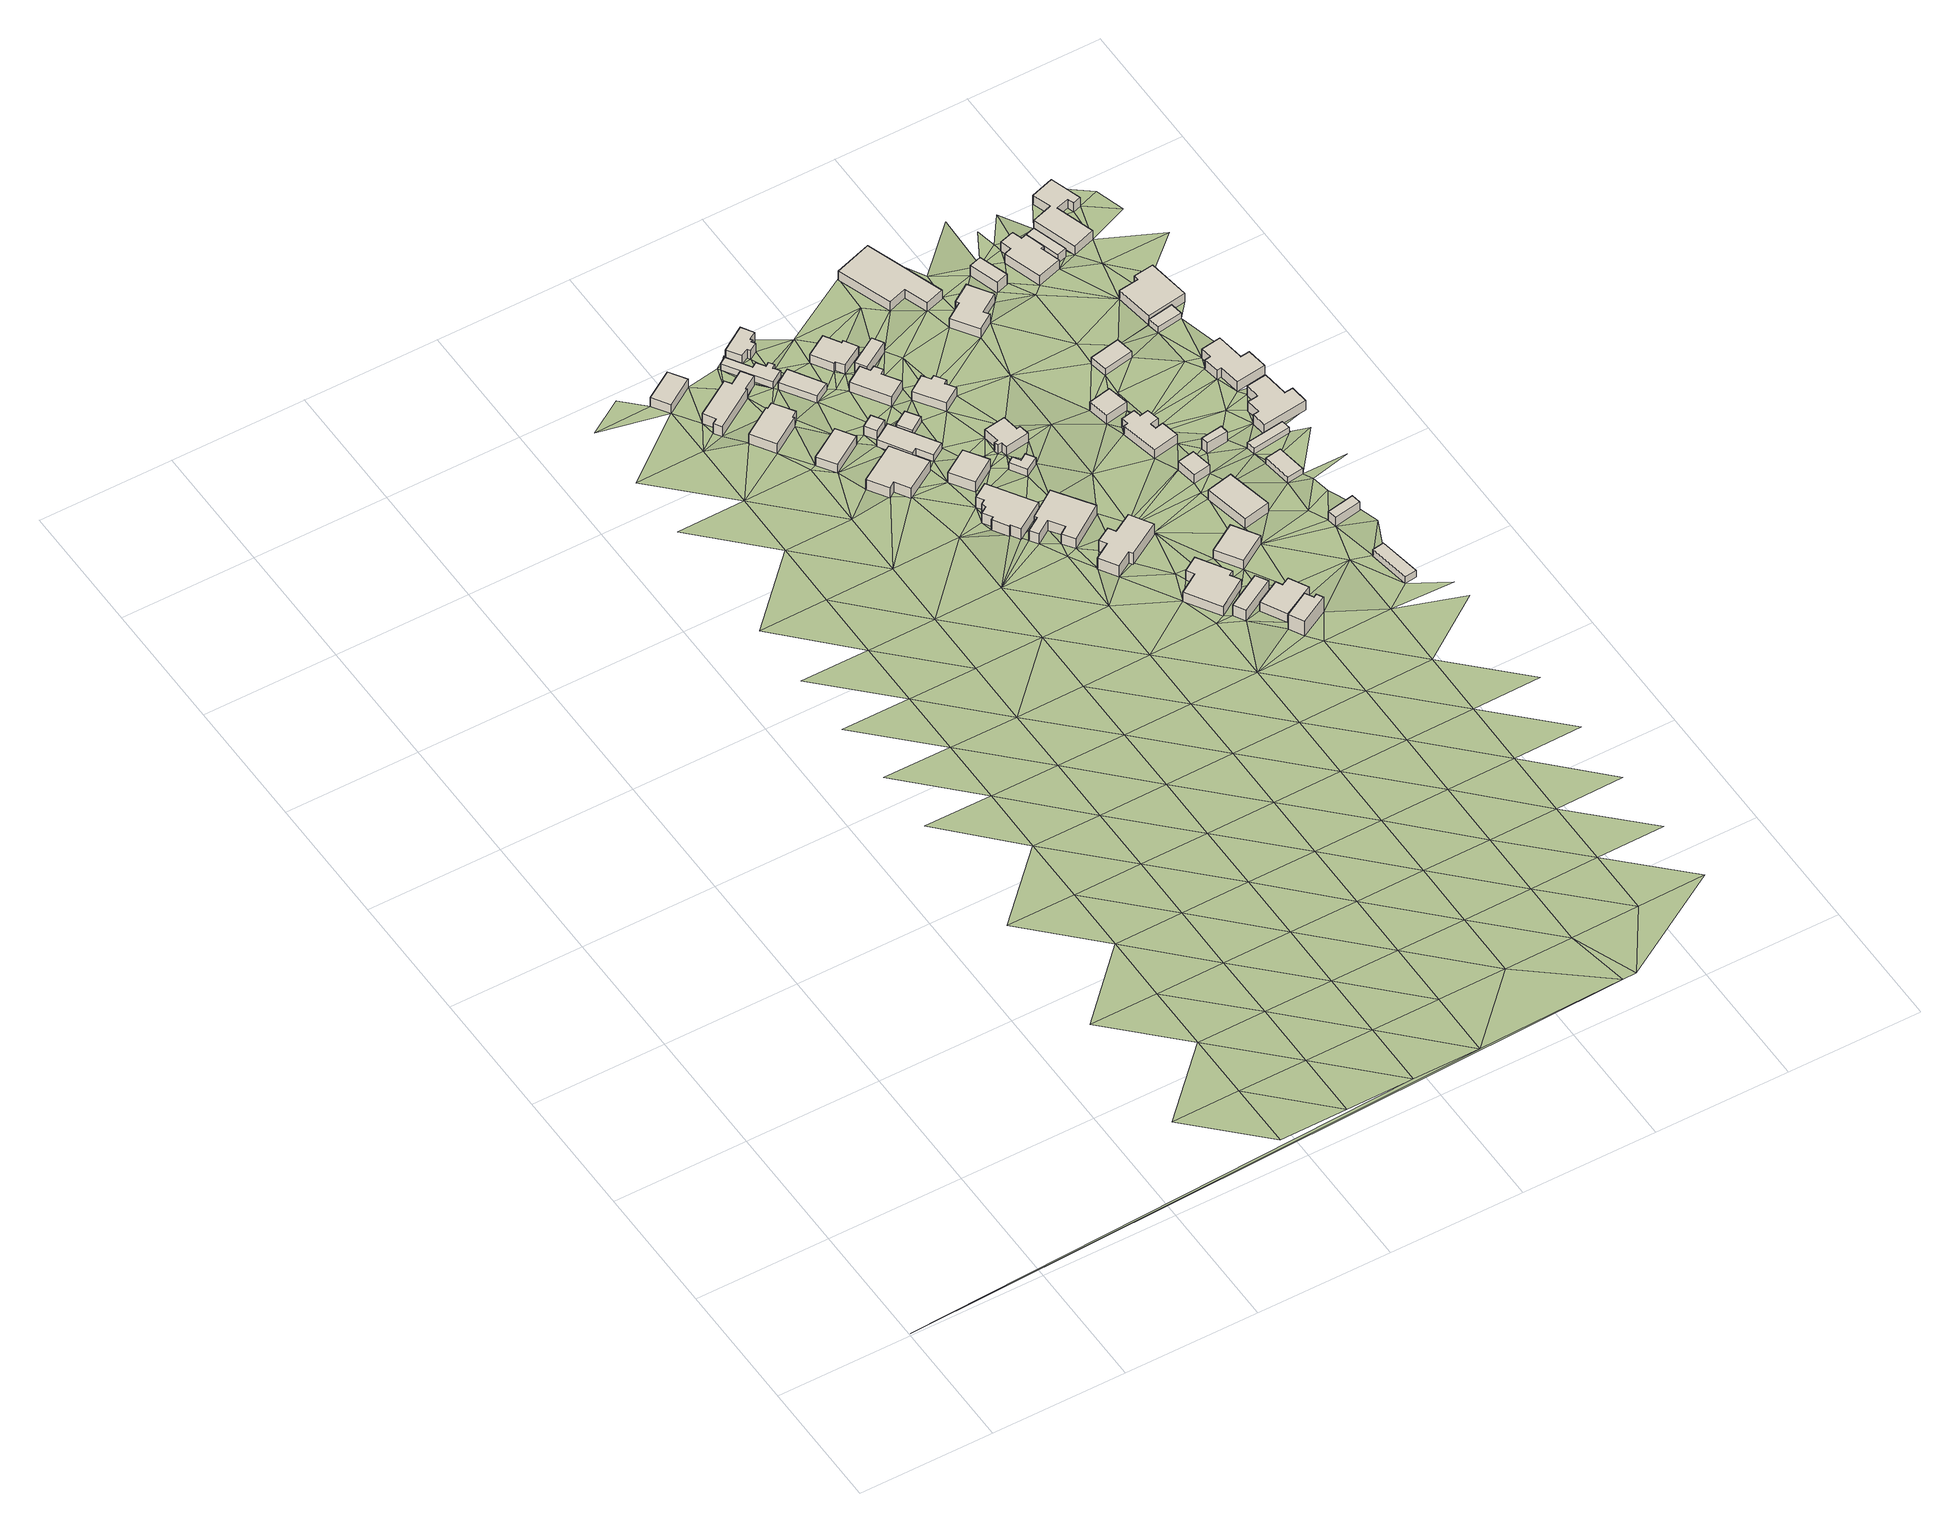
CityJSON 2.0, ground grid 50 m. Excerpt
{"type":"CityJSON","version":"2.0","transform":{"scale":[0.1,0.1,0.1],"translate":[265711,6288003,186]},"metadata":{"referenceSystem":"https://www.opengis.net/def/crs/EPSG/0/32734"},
"CityObjects":{
"building1":{"type":"Building","attributes":{"address":"55 Poiet Street Mamre 7347 Cape Town","building":"house","building:levels":"1","building_height":4.1,"roof_height":195.59,"ground_height":191.49,"plus_code":"4FRWFFJH+JJ6"},"geometry":[{"type":"Solid","lod":"1","boundaries":[[[[0,1,2,3]],[[1,4,5,2]],[[4,6,7,5]],[[6,0,3,7]],[[3,2,5,7]],[[6,4,1,0]]]]}]},
"building2":{"type":"Building","attributes":{"address":"57 Poiet Street Mamre 7347 Cape Town","building":"house","building:levels":"1","building_height":4.1,"roof_height":195.89,"ground_height":191.79,"plus_code":"4FRWFFJH+HM7"},"geometry":[{"type":"Solid","lod":"1","boundaries":[[[[8,9,10,11]],[[9,12,13,10]],[[12,14,15,13]],[[14,16,17,15]],[[16,18,19,17]],[[18,20,21,19]],[[20,22,23,21]],[[22,24,25,23]],[[24,26,27,25]],[[26,8,11,27]],[[11,10,13,15,17,19,21,23,25,27]],[[26,24,22,20,18,16,14,12,9,8]]]]}]},
"building3":{"type":"Building","attributes":{"address":"59 Poiet Street Mamre 7347 Cape Town","building":"house","building:levels":"1","building_height":4.1,"roof_height":195.89,"ground_height":191.79,"plus_code":"4FRWFFJH+GM5"},"geometry":[{"type":"Solid","lod":"1","boundaries":[[[[28,29,30,31]],[[29,32,33,30]],[[32,34,35,33]],[[34,36,37,35]],[[36,38,39,37]],[[38,40,41,39]],[[40,42,43,41]],[[42,28,31,43]],[[31,30,33,35,37,39,41,43]],[[42,40,38,36,34,32,29,28]]]]}]},
"building4":{"type":"Building","attributes":{"address":"61 Poiet Street Mamre 7347 Cape Town","building":"house","building:levels":"1","building_height":4.1,"roof_height":195.61,"ground_height":191.51,"plus_code":"4FRWFFJH+CPQ"},"geometry":[{"type":"Solid","lod":"1","boundaries":[[[[44,45,46,47]],[[45,48,49,46]],[[48,50,51,49]],[[50,44,47,51]],[[47,46,49,51]],[[50,48,45,44]]]]}]},
"building5":{"type":"Building","attributes":{"address":"Poiet Street Mamre 7347 Cape Town","building":"house","building:levels":"1","building_height":4.1,"roof_height":195.77,"ground_height":191.67,"plus_code":"4FRWFFJH+9Q9"},"geometry":[{"type":"Solid","lod":"1","boundaries":[[[[52,53,54,55]],[[53,56,57,54]],[[56,58,59,57]],[[58,60,61,59]],[[60,62,63,61]],[[62,52,55,63]],[[55,54,57,59,61,63]],[[62,60,58,56,53,52]]]]}]},
"building6":{"type":"Building","attributes":{"building":"cabin","building:levels":"1","building_height":2.8,"roof_height":194.75,"ground_height":191.95,"plus_code":"4FRWFFJH+HPW"},"geometry":[{"type":"Solid","lod":"1","boundaries":[[[[64,65,66,67]],[[65,68,69,66]],[[68,70,71,69]],[[70,72,73,71]],[[72,74,75,73]],[[74,76,77,75]],[[76,78,79,77]],[[78,80,81,79]],[[80,82,83,81]],[[82,64,67,83]],[[67,66,69,71,73,75,77,79,81,83]],[[82,80,78,76,74,72,70,68,65,64]]]]}]},
"building7":{"type":"Building","attributes":{"address":"Jakaranda Street Mamre 7347 Cape Town","building":"yes","building:levels":"1","building_height":4.1,"roof_height":196.05,"ground_height":191.95,"plus_code":"4FRWFFJH+JPQ"},"geometry":[{"type":"Solid","lod":"1","boundaries":[[[[84,85,86,87]],[[85,88,89,86]],[[88,90,91,89]],[[90,92,93,91]],[[92,94,95,93]],[[94,96,97,95]],[[96,98,99,97]],[[98,100,101,99]],[[100,102,103,101]],[[102,84,87,103]],[[87,86,89,91,93,95,97,99,101,103]],[[102,100,98,96,94,92,90,88,85,84]]]]}]},
"building8":{"type":"Building","attributes":{"building":"cabin","building:levels":"1","building_height":2.8,"roof_height":195.11,"ground_height":192.31,"plus_code":"4FRWFFJH+GQV"},"geometry":[{"type":"Solid","lod":"1","boundaries":[[[[104,105,106,107]],[[105,108,109,106]],[[108,110,111,109]],[[110,104,107,111]],[[107,106,109,111]],[[110,108,105,104]]]]}]},
"building9":{"type":"Building","attributes":{"address":"Poiet Street Mamre 7347 Cape Town","building":"yes","building:levels":"1","building_height":4.1,"roof_height":196.15,"ground_height":192.05,"plus_code":"4FRWFFJH+CRR"},"geometry":[{"type":"Solid","lod":"1","boundaries":[[[[112,113,114,115]],[[113,116,117,114]],[[116,118,119,117]],[[118,112,115,119]],[[115,114,117,119]],[[118,116,113,112]]]]}]},
"building10":{"type":"Building","attributes":{"address":"67 Poiet Street Mamre 7347 Cape Town","building":"house","building:levels":"1","building_height":4.1,"roof_height":196.13,"ground_height":192.03,"plus_code":"4FRWFFJH+6VW"},"geometry":[{"type":"Solid","lod":"1","boundaries":[[[[120,121,122,123]],[[121,124,125,122]],[[124,126,127,125]],[[126,128,129,127]],[[128,130,131,129]],[[130,132,133,131]],[[132,134,135,133]],[[134,136,137,135]],[[136,138,139,137]],[[138,140,141,139]],[[140,142,143,141]],[[142,120,123,143]],[[123,122,125,127,129,131,133,135,137,139,141,143]],[[142,140,138,136,134,132,130,128,126,124,121,120]]]]}]},
"building11":{"type":"Building","attributes":{"building":"cabin","building:levels":"1","building_height":2.8,"roof_height":194.85,"ground_height":192.05,"plus_code":"4FRWFFJH+CR4"},"geometry":[{"type":"Solid","lod":"1","boundaries":[[[[144,145,146,147]],[[145,148,149,146]],[[148,150,151,149]],[[150,152,153,151]],[[152,154,155,153]],[[154,144,147,155]],[[147,146,149,151,153,155]],[[154,152,150,148,145,144]]]]}]},
"building12":{"type":"Building","attributes":{"address":"65 Poiet Street Mamre 7347 Cape Town","building":"house","building:levels":"1","building_height":4.1,"roof_height":196.5,"ground_height":192.4,"plus_code":"4FRWFFJH+8VG"},"geometry":[{"type":"Solid","lod":"1","boundaries":[[[[156,157,158,159]],[[157,160,161,158]],[[160,162,163,161]],[[162,156,159,163]],[[159,158,161,163]],[[162,160,157,156]]]]}]},
"building13":{"type":"Building","attributes":{"building":"cabin","building:levels":"1","building_height":2.8,"roof_height":194.85,"ground_height":192.05,"plus_code":"4FRWFFJH+CVC"},"geometry":[{"type":"Solid","lod":"1","boundaries":[[[[164,165,166,167]],[[165,168,169,166]],[[168,170,171,169]],[[170,164,167,171]],[[167,166,169,171]],[[170,168,165,164]]]]}]},
"building14":{"type":"Building","attributes":{"address":"69 Poiet Street Mamre 7347 Cape Town","building":"house","building:levels":"1","building_height":4.1,"roof_height":196.13,"ground_height":192.03,"plus_code":"4FRWFFJH+6W5"},"geometry":[{"type":"Solid","lod":"1","boundaries":[[[[172,173,174,175]],[[173,176,177,174]],[[176,178,179,177]],[[178,180,181,179]],[[180,182,183,181]],[[182,184,185,183]],[[184,186,187,185]],[[186,188,189,187]],[[188,190,191,189]],[[190,172,175,191]],[[175,174,177,179,181,183,185,187,189,191]],[[190,188,186,184,182,180,178,176,173,172]]]]}]},
"building15":{"type":"Building","attributes":{"address":"18 Jakaranda Street Mamre 7347 Cape Town","building":"house","building:levels":"1","building_height":4.1,"roof_height":196.41,"ground_height":192.31,"plus_code":"4FRWFFJH+FVJ"},"geometry":[{"type":"Solid","lod":"1","boundaries":[[[[192,193,194,195]],[[193,196,197,194]],[[196,198,199,197]],[[198,200,201,199]],[[200,202,203,201]],[[202,204,205,203]],[[204,206,207,205]],[[206,192,195,207]],[[195,194,197,199,201,203,205,207]],[[206,204,202,200,198,196,193,192]]]]}]},
"building16":{"type":"Building","attributes":{"address":"26 Jakaranda Street Mamre 7347 Cape Town","building":"house","building:levels":"1","building_height":4.1,"roof_height":196.27,"ground_height":192.17,"plus_code":"4FRWFFJH+4XG"},"geometry":[{"type":"Solid","lod":"1","boundaries":[[[[208,209,210,211]],[[209,212,213,210]],[[212,214,215,213]],[[214,216,217,215]],[[216,218,219,217]],[[218,220,221,219]],[[220,222,223,221]],[[222,224,225,223]],[[224,226,227,225]],[[226,208,211,227]],[[211,210,213,215,217,219,221,223,225,227]],[[226,224,222,220,218,216,214,212,209,208]]]]}]},
"building17":{"type":"Building","attributes":{"address":"16 Jakaranda Street Mamre 7347 Cape Town","building":"house","building:levels":"1","building_height":4.1,"roof_height":196.41,"ground_height":192.31,"plus_code":"4FRWFFJH+HR5"},"geometry":[{"type":"Solid","lod":"1","boundaries":[[[[228,229,230,231]],[[229,232,233,230]],[[232,234,235,233]],[[234,236,237,235]],[[236,238,239,237]],[[238,240,241,239]],[[240,242,243,241]],[[242,228,231,243]],[[231,230,233,235,237,239,241,243]],[[242,240,238,236,234,232,229,228]]]]}]},
"building18":{"type":"Building","attributes":{"address":"23 Jakaranda Street Mamre 7347 Cape Town","building":"house","building:levels":"1","building_height":4.1,"roof_height":195.87,"ground_height":191.77,"plus_code":"4FRWFFJJ+228"},"geometry":[{"type":"Solid","lod":"1","boundaries":[[[[244,245,246,247]],[[245,248,249,246]],[[248,250,251,249]],[[250,252,253,251]],[[252,254,255,253]],[[254,256,257,255]],[[256,258,259,257]],[[258,244,247,259]],[[247,246,249,251,253,255,257,259]],[[258,256,254,252,250,248,245,244]]]]}]},
"building19":{"type":"Building","attributes":{"address":"Jakaranda Street Mamre 7347 Cape Town","building":"cabin","building:levels":"1","building_height":2.8,"roof_height":195.2,"ground_height":192.4,"plus_code":"4FRWFFJH+7WX"},"geometry":[{"type":"Solid","lod":"1","boundaries":[[[[260,261,262,263]],[[261,264,265,262]],[[264,266,267,265]],[[266,268,269,267]],[[268,270,271,269]],[[270,260,263,271]],[[263,262,265,267,269,271]],[[270,268,266,264,261,260]]]]}]},
"building20":{"type":"Building","attributes":{"building":"garage","building:levels":"1","building_height":4.1,"roof_height":196.98,"ground_height":192.88,"plus_code":"4FRWFFJH+GVP"},"geometry":[{"type":"Solid","lod":"1","boundaries":[[[[272,273,274,275]],[[273,276,277,274]],[[276,278,279,277]],[[278,272,275,279]],[[275,274,277,279]],[[278,276,273,272]]]]}]},
"building21":{"type":"Building","attributes":{"address":"20 Jakaranda Street Mamre 7347 Cape Town","building":"house","building:levels":"1","building_height":4.1,"roof_height":196.76,"ground_height":192.66,"plus_code":"4FRWFFJH+CWV"},"geometry":[{"type":"Solid","lod":"1","boundaries":[[[[280,281,282,283]],[[281,284,285,282]],[[284,286,287,285]],[[286,288,289,287]],[[288,290,291,289]],[[290,292,293,291]],[[292,294,295,293]],[[294,280,283,295]],[[283,282,285,287,289,291,293,295]],[[294,292,290,288,286,284,281,280]]]]}]},
"building22":{"type":"Building","attributes":{"building":"yes","building:levels":"1","building_height":4.1,"roof_height":196.39,"ground_height":192.29,"plus_code":"4FRWFFHJ+X3F"},"geometry":[{"type":"Solid","lod":"1","boundaries":[[[[296,297,298,299]],[[297,300,301,298]],[[300,302,303,301]],[[302,296,299,303]],[[299,298,301,303]],[[302,300,297,296]]]]}]},
"building23":{"type":"Building","attributes":{"address":"22 Jakaranda Street Mamre 7347 Cape Town","building":"house","building:levels":"1","building_height":4.1,"roof_height":196.5,"ground_height":192.4,"plus_code":"4FRWFFJH+9X2"},"geometry":[{"type":"Solid","lod":"1","boundaries":[[[[304,305,306,307]],[[305,308,309,306]],[[308,310,311,309]],[[310,312,313,311]],[[312,314,315,313]],[[314,316,317,315]],[[316,318,319,317]],[[318,320,321,319]],[[320,322,323,321]],[[322,304,307,323]],[[307,306,309,311,313,315,317,319,321,323]],[[322,320,318,316,314,312,310,308,305,304]]]]}]},
"building24":{"type":"Building","attributes":{"address":"Poiet Street Mamre 7347 Cape Town","building":"house","building:levels":"2","building_height":6.9,"roof_height":198.87,"ground_height":191.97,"plus_code":"4FRWFFHJ+W42"},"geometry":[{"type":"Solid","lod":"1","boundaries":[[[[324,325,326,327]],[[325,328,329,326]],[[328,330,331,329]],[[330,332,333,331]],[[332,334,335,333]],[[334,324,327,335]],[[327,326,329,331,333,335]],[[334,332,330,328,325,324]]]]}]},
"building25":{"type":"Building","attributes":{"address":"75 Poiet Street Mamre 7347 Cape Town","building":"house","building:levels":"1","building_height":4.1,"roof_height":196.39,"ground_height":192.29,"plus_code":"4FRWFFHJ+X42"},"geometry":[{"type":"Solid","lod":"1","boundaries":[[[[336,337,338,339]],[[337,340,341,338]],[[340,342,343,341]],[[342,344,345,343]],[[344,346,347,345]],[[346,336,339,347]],[[339,338,341,343,345,347]],[[346,344,342,340,337,336]]]]}]},
"building26":{"type":"Building","attributes":{"address":"21 Jakaranda Street Mamre 7347 Cape Town","building":"house","building:levels":"1","building_height":4.1,"roof_height":196.65,"ground_height":192.55,"plus_code":"4FRWFFJJ+342"},"geometry":[{"type":"Solid","lod":"1","boundaries":[[[[348,349,350,351]],[[349,352,353,350]],[[352,354,355,353]],[[354,348,351,355]],[[351,350,353,355]],[[354,352,349,348]]]]}]},
"building27":{"type":"Building","attributes":{"address":"53 Khorhamer Street Mamre 7347 Cape Town","building":"house","building:levels":"1","building_height":4.1,"roof_height":197.14,"ground_height":193.04,"plus_code":"4FRWFFJH+JXF"},"geometry":[{"type":"Solid","lod":"1","boundaries":[[[[356,357,358,359]],[[357,360,361,358]],[[360,362,363,361]],[[362,364,365,363]],[[364,366,367,365]],[[366,356,359,367]],[[359,358,361,363,365,367]],[[366,364,362,360,357,356]]]]}]},
"building28":{"type":"Building","attributes":{"address":"19 Jakaranda Street Mamre 7347 Cape Town","building":"house","building:levels":"1","building_height":4.1,"roof_height":196.99,"ground_height":192.89,"plus_code":"4FRWFFJJ+456"},"geometry":[{"type":"Solid","lod":"1","boundaries":[[[[368,369,370,371]],[[369,372,373,370]],[[372,374,375,373]],[[374,368,371,375]],[[371,370,373,375]],[[374,372,369,368]]]]}]},
"building29":{"type":"Building","attributes":{"address":"17 Jakaranda Street Mamre 7347 Cape Town","building":"house","building:levels":"1","building_height":4.1,"roof_height":196.99,"ground_height":192.89,"plus_code":"4FRWFFJJ+54Q"},"geometry":[{"type":"Solid","lod":"1","boundaries":[[[[376,377,378,379]],[[377,380,381,378]],[[380,382,383,381]],[[382,376,379,383]],[[379,378,381,383]],[[382,380,377,376]]]]}]},
"building30":{"type":"Building","attributes":{"address":"13 Jakaranda Street Mamre 7347 Cape Town","building":"house","building:levels":"1","building_height":4.1,"roof_height":197.82,"ground_height":193.72,"plus_code":"4FRWFFJJ+846"},"geometry":[{"type":"Solid","lod":"1","boundaries":[[[[384,385,386,387]],[[385,388,389,386]],[[388,390,391,389]],[[390,384,387,391]],[[387,386,389,391]],[[390,388,385,384]]]]}]},
"building31":{"type":"Building","attributes":{"address":"15 Jakaranda Street Mamre 7347 Cape Town","building":"house","building:levels":"1","building_height":4.1,"roof_height":197.48,"ground_height":193.38,"plus_code":"4FRWFFJJ+743"},"geometry":[{"type":"Solid","lod":"1","boundaries":[[[[392,393,394,395]],[[393,396,397,394]],[[396,398,399,397]],[[398,400,401,399]],[[400,402,403,401]],[[402,404,405,403]],[[404,406,407,405]],[[406,408,409,407]],[[408,410,411,409]],[[410,412,413,411]],[[412,414,415,413]],[[414,392,395,415]],[[395,394,397,399,401,403,405,407,409,411,413,415]],[[414,412,410,408,406,404,402,400,398,396,393,392]]]]}]},
"building32":{"type":"Building","attributes":{"address":"20 Erica Street Mamre 7347 Cape Town","building":"house","building:levels":"1","building_height":4.1,"roof_height":197.55,"ground_height":193.45,"plus_code":"4FRWFFJJ+G2H"},"geometry":[{"type":"Solid","lod":"1","boundaries":[[[[416,417,418,419]],[[417,420,421,418]],[[420,422,423,421]],[[422,424,425,423]],[[424,426,427,425]],[[426,428,429,427]],[[428,430,431,429]],[[430,416,419,431]],[[419,418,421,423,425,427,429,431]],[[430,428,426,424,422,420,417,416]]]]}]},
"building33":{"type":"Building","attributes":{"address":"21 Lavender Crescent Mamre 7347 Cape Town","building":"cabin","building:levels":"1","building_height":2.8,"roof_height":195.83,"ground_height":193.03,"plus_code":"4FRWFFHJ+W7M"},"geometry":[{"type":"Solid","lod":"1","boundaries":[[[[432,433,434,435]],[[433,436,437,434]],[[436,438,439,437]],[[438,432,435,439]],[[435,434,437,439]],[[438,436,433,432]]]]}]},
"building34":{"type":"Building","attributes":{"address":"Mamre 7347 Cape Town","building":"yes","building:levels":"1","building_height":4.1,"roof_height":198.24,"ground_height":194.14,"plus_code":"4FRWFFJJ+655"},"geometry":[{"type":"Solid","lod":"1","boundaries":[[[[440,441,442,443]],[[441,444,445,442]],[[444,446,447,445]],[[446,440,443,447]],[[443,442,445,447]],[[446,444,441,440]]]]}]},
"building35":{"type":"Building","attributes":{"address":"Lavender Crescent Mamre 7347 Cape Town","building":"garage","building:levels":"1","building_height":4.1,"roof_height":197.37,"ground_height":193.27,"plus_code":"4FRWFFJJ+27F"},"geometry":[{"type":"Solid","lod":"1","boundaries":[[[[448,449,450,451]],[[449,452,453,450]],[[452,454,455,453]],[[454,448,451,455]],[[451,450,453,455]],[[454,452,449,448]]]]}]},
"building36":{"type":"Building","attributes":{"address":"11 Erica Street Mamre 7347 Cape Town","building":"cabin","building:levels":"1","building_height":2.8,"roof_height":196.71,"ground_height":193.91,"plus_code":"4FRWFFJJ+95C"},"geometry":[{"type":"Solid","lod":"1","boundaries":[[[[456,457,458,459]],[[457,460,461,458]],[[460,462,463,461]],[[462,456,459,463]],[[459,458,461,463]],[[462,460,457,456]]]]}]},
"building37":{"type":"Building","attributes":{"address":"20 Erica Street Mamre 7347 Cape Town","building":"yes","building:levels":"1","building_height":4.1,"roof_height":198.39,"ground_height":194.29,"plus_code":"4FRWFFJJ+H39"},"geometry":[{"type":"Solid","lod":"1","boundaries":[[[[464,465,466,467]],[[465,468,469,466]],[[468,470,471,469]],[[470,464,467,471]],[[467,466,469,471]],[[470,468,465,464]]]]}]},
"building38":{"type":"Building","attributes":{"address":"27 Lavender Crescent Mamre 7347 Cape Town","building":"cabin","building:levels":"1","building_height":2.8,"roof_height":196.45,"ground_height":193.65,"plus_code":"4FRWFFJJ+46H"},"geometry":[{"type":"Solid","lod":"1","boundaries":[[[[472,473,474,475]],[[473,476,477,474]],[[476,478,479,477]],[[478,472,475,479]],[[475,474,477,479]],[[478,476,473,472]]]]}]},
"building39":{"type":"Building","attributes":{"building":"cabin","building:levels":"1","building_height":2.8,"roof_height":196.45,"ground_height":193.65,"plus_code":"4FRWFFJJ+57C"},"geometry":[{"type":"Solid","lod":"1","boundaries":[[[[480,481,482,483]],[[481,484,485,482]],[[484,486,487,485]],[[486,480,483,487]],[[483,482,485,487]],[[486,484,481,480]]]]}]},
"building40":{"type":"Building","attributes":{"address":"18 Erica Street Mamre 7347 Cape Town","building":"house","building:levels":"1","building_height":4.1,"roof_height":198.39,"ground_height":194.29,"plus_code":"4FRWFFJJ+H56"},"geometry":[{"type":"Solid","lod":"1","boundaries":[[[[488,489,490,491]],[[489,492,493,490]],[[492,494,495,493]],[[494,496,497,495]],[[496,498,499,497]],[[498,500,501,499]],[[500,502,503,501]],[[502,504,505,503]],[[504,506,507,505]],[[506,488,491,507]],[[491,490,493,495,497,499,501,503,505,507]],[[506,504,502,500,498,496,494,492,489,488]]]]}]},
"building41":{"type":"Building","attributes":{"address":"29 Lavender Crescent Mamre 7347 Cape Town","building":"house","building:levels":"1","building_height":4.1,"roof_height":198.24,"ground_height":194.14,"plus_code":"4FRWFFJJ+67H"},"geometry":[{"type":"Solid","lod":"1","boundaries":[[[[508,509,510,511]],[[509,512,513,510]],[[512,514,515,513]],[[514,516,517,515]],[[516,518,519,517]],[[518,520,521,519]],[[520,522,523,521]],[[522,524,525,523]],[[524,526,527,525]],[[526,508,511,527]],[[511,510,513,515,517,519,521,523,525,527]],[[526,524,522,520,518,516,514,512,509,508]]]]}]},
"building42":{"type":"Building","attributes":{"building":"garage","building:levels":"1","building_height":4.1,"roof_height":198.39,"ground_height":194.29,"plus_code":"4FRWFFJJ+H5H"},"geometry":[{"type":"Solid","lod":"1","boundaries":[[[[528,529,491,490]],[[529,530,531,491]],[[530,532,533,531]],[[532,534,535,533]],[[534,528,490,535]],[[490,491,531,533,535]],[[534,532,530,529,528]]]]}]},
"building43":{"type":"Building","attributes":{"address":"31 Lavender Crescent Mamre 7347 Cape Town","building":"house","building:levels":"1","building_height":4.1,"roof_height":198.45,"ground_height":194.35,"plus_code":"4FRWFFJJ+77W"},"geometry":[{"type":"Solid","lod":"1","boundaries":[[[[536,537,538,539]],[[537,540,541,538]],[[540,542,543,541]],[[542,544,545,543]],[[544,546,547,545]],[[546,548,549,547]],[[548,550,551,549]],[[550,552,553,551]],[[552,554,555,553]],[[554,536,539,555]],[[539,538,541,543,545,547,549,551,553,555]],[[554,552,550,548,546,544,542,540,537,536]]]]}]},
"building44":{"type":"Building","attributes":{"address":"Lavender Crescent Mamre 7347 Cape Town","building":"cabin","building:levels":"1","building_height":2.8,"roof_height":197.26,"ground_height":194.46,"plus_code":"4FRWFFJJ+97R"},"geometry":[{"type":"Solid","lod":"1","boundaries":[[[[556,557,558,559]],[[557,560,561,558]],[[560,562,563,561]],[[562,556,559,563]],[[559,558,561,563]],[[562,560,557,556]]]]}]},
"building45":{"type":"Building","attributes":{"address":"35 Lavender Crescent Mamre 7347 Cape Town","building":"house","building:levels":"1","building_height":4.1,"roof_height":198.56,"ground_height":194.46,"plus_code":"4FRWFFJJ+C7M"},"geometry":[{"type":"Solid","lod":"1","boundaries":[[[[564,565,566,567]],[[565,568,569,566]],[[568,570,571,569]],[[570,572,573,571]],[[572,574,575,573]],[[574,564,567,575]],[[567,566,569,571,573,575]],[[574,572,570,568,565,564]]]]}]},
"building46":{"type":"Building","attributes":{"address":"16 Erica Street Mamre 7347 Cape Town","building":"house","building:levels":"1","building_height":4.1,"roof_height":198.77,"ground_height":194.67,"plus_code":"4FRWFFJJ+H6G"},"geometry":[{"type":"Solid","lod":"1","boundaries":[[[[576,577,578,579]],[[577,580,581,578]],[[580,582,583,581]],[[582,584,585,583]],[[584,586,587,585]],[[586,588,589,587]],[[588,590,591,589]],[[590,592,593,591]],[[592,594,595,593]],[[594,576,579,595]],[[579,578,581,583,585,587,589,591,593,595]],[[594,592,590,588,586,584,582,580,577,576]]]]}]},
"terrain1":{"type":"TINRelief","geometry":[{"type":"CompositeSurface","lod":"1","boundaries":[[[596,597,598]],[[599,600,601]],[[601,600,602]],[[603,600,599]],[[604,602,605]],[[606,604,605]],[[607,602,600]],[[598,597,608]],[[607,600,603]],[[605,602,609]],[[606,610,611]],[[609,602,607]],[[611,610,612]],[[613,606,605]],[[607,603,596]],[[613,605,609]],[[610,606,614]],[[615,612,616]],[[607,617,609]],[[614,606,613]],[[596,617,607]],[[618,612,610]],[[616,619,620]],[[613,609,621]],[[618,610,614]],[[617,621,609]],[[616,612,622]],[[623,619,624]],[[613,625,614]],[[622,612,618]],[[617,596,598]],[[621,625,613]],[[626,619,616]],[[624,627,628]],[[618,614,629]],[[626,616,622]],[[630,621,617]],[[625,629,614]],[[631,624,619]],[[630,617,598]],[[627,632,633]],[[618,634,622]],[[631,619,626]],[[625,621,635]],[[629,634,618]],[[636,633,632]],[[627,624,637]],[[635,621,630]],[[626,622,638]],[[637,624,631]],[[639,629,625]],[[634,638,622]],[[640,632,627]],[[639,625,635]],[[641,642,636]],[[630,598,643]],[[631,626,644]],[[640,627,637]],[[634,629,645]],[[638,644,626]],[[643,635,630]],[[646,636,632]],[[645,629,639]],[[641,647,648]],[[646,632,640]],[[649,638,634]],[[637,631,650]],[[648,647,4]],[[644,651,631]],[[1,652,653]],[[639,635,654]],[[655,641,636]],[[649,634,645]],[[653,4,1]],[[640,637,650]],[[643,598,608]],[[654,635,643]],[[631,651,650]],[[655,636,646]],[[644,638,656]],[[641,657,647]],[[658,645,639]],[[656,638,649]],[[4,647,14]],[[20,18,647]],[[647,18,14]],[[654,658,639]],[[641,655,659]],[[36,657,641]],[[647,657,20]],[[660,651,644]],[[646,640,661]],[[659,36,641]],[[650,662,640]],[[18,16,14]],[[649,645,663]],[[4,14,6]],[[660,644,656]],[[655,646,664]],[[654,643,665]],[[663,645,658]],[[640,662,661]],[[666,650,651]],[[657,667,20]],[[50,659,655]],[[659,48,36]],[[6,14,668]],[[643,608,665]],[[669,656,649]],[[655,53,50]],[[666,651,660]],[[646,670,664]],[[53,655,664]],[[48,659,50]],[[661,670,646]],[[671,658,654]],[[672,20,667]],[[673,36,48]],[[669,649,663]],[[674,662,650]],[[671,654,665]],[[6,668,675]],[[660,656,676]],[[667,677,678]],[[674,650,666]],[[667,678,672]],[[679,665,608]],[[680,673,48]],[[668,681,682]],[[663,658,683]],[[670,684,664]],[[53,685,50]],[[686,661,662]],[[676,656,669]],[[675,668,687]],[[688,673,689]],[[668,682,687]],[[690,672,691]],[[672,678,68]],[[689,673,680]],[[683,658,671]],[[675,687,692]],[[105,678,689]],[[68,691,672]],[[693,50,694]],[[661,124,670]],[[686,662,695]],[[696,666,660]],[[682,68,687]],[[675,692,697]],[[694,50,685]],[[136,132,661]],[[662,674,698]],[[695,662,178]],[[678,105,68]],[[682,691,68]],[[661,686,136]],[[178,662,180]],[[697,692,85]],[[661,132,124]],[[699,689,680]],[[700,669,663]],[[698,180,662]],[[701,697,85]],[[85,692,88]],[[670,160,702]],[[702,703,670]],[[704,88,692]],[[705,665,679]],[[699,105,689]],[[696,660,676]],[[693,113,680]],[[134,132,136]],[[88,704,706]],[[671,665,705]],[[160,670,124]],[[707,68,105]],[[693,694,113]],[[700,663,683]],[[128,132,130]],[[92,88,706]],[[128,124,132]],[[695,708,686]],[[92,90,88]],[[680,113,112]],[[680,112,699]],[[702,160,703]],[[709,706,710]],[[711,674,666]],[[113,694,116]],[[685,150,694]],[[709,92,706]],[[707,105,712]],[[128,713,124]],[[714,715,707]],[[150,685,703]],[[94,92,709]],[[714,707,712]],[[669,716,676]],[[694,717,116]],[[718,698,674]],[[695,178,719]],[[720,160,124]],[[721,666,696]],[[674,220,718]],[[703,160,154]],[[703,154,150]],[[94,98,96]],[[698,186,180]],[[722,720,124]],[[150,154,723]],[[671,724,683]],[[118,116,717]],[[725,719,178]],[[98,94,726]],[[727,699,728]],[[100,98,726]],[[112,729,699]],[[700,716,669]],[[186,730,180]],[[714,712,731]],[[721,711,666]],[[188,698,718]],[[711,220,674]],[[719,732,695]],[[698,188,186]],[[714,733,709]],[[699,729,728]],[[731,712,727]],[[709,733,94]],[[154,160,734]],[[724,671,705]],[[730,186,184]],[[168,165,717]],[[118,196,112]],[[188,718,735]],[[733,726,94]],[[118,717,164]],[[736,720,722]],[[737,168,717]],[[738,696,676]],[[727,728,238]],[[717,165,164]],[[731,733,714]],[[732,739,722]],[[112,196,729]],[[734,737,154]],[[740,735,718]],[[731,727,238]],[[242,728,729]],[[700,683,741]],[[705,679,742]],[[196,118,164]],[[719,743,732]],[[168,737,744]],[[716,738,676]],[[242,238,728]],[[745,746,220]],[[188,735,747]],[[739,270,722]],[[696,300,721]],[[736,722,748]],[[743,739,732]],[[220,711,749]],[[240,238,242]],[[745,220,749]],[[711,721,248]],[[242,729,750]],[[724,741,683]],[[734,736,751]],[[722,270,748]],[[752,733,731]],[[737,734,305]],[[188,747,753]],[[294,196,164]],[[297,248,721]],[[743,270,739]],[[294,164,744]],[[242,750,278]],[[744,737,280]],[[325,300,696]],[[297,721,300]],[[749,711,754]],[[305,734,751]],[[751,736,312]],[[278,750,272]],[[711,755,754]],[[272,750,756]],[[757,716,700]],[[316,736,748]],[[758,242,278]],[[294,759,196]],[[738,760,696]],[[756,761,272]],[[312,736,316]],[[280,737,305]],[[696,328,325]],[[294,744,280]],[[312,310,751]],[[742,724,705]],[[316,748,762]],[[763,747,764]],[[760,328,696]],[[305,751,310]],[[749,765,745]],[[766,759,767]],[[768,769,752]],[[270,743,770]],[[700,741,757]],[[248,297,771]],[[314,312,316]],[[753,747,763]],[[772,749,754]],[[305,310,308]],[[773,774,762]],[[762,774,316]],[[775,272,761]],[[292,759,294]],[[776,758,278]],[[761,767,775]],[[300,340,337]],[[300,325,340]],[[777,733,752]],[[743,753,778]],[[769,758,776]],[[772,765,749]],[[779,767,759]],[[738,716,780]],[[770,743,778]],[[774,781,316]],[[305,304,280]],[[337,782,300]],[[292,779,759]],[[297,783,771]],[[769,777,752]],[[765,784,763]],[[774,770,781]],[[778,753,763]],[[741,724,785]],[[767,779,775]],[[290,288,292]],[[780,716,757]],[[280,304,281]],[[765,772,354]],[[786,787,771]],[[292,288,779]],[[772,786,354]],[[340,325,788]],[[776,777,769]],[[284,281,286]],[[304,789,790]],[[771,348,786]],[[337,336,782]],[[760,330,328]],[[771,783,348]],[[791,733,777]],[[738,792,760]],[[348,354,786]],[[770,793,781]],[[778,793,770]],[[776,775,360]],[[340,788,342]],[[781,793,790]],[[793,304,790]],[[794,757,741]],[[354,352,765]],[[765,795,784]],[[783,782,344]],[[784,382,763]],[[792,738,780]],[[348,783,344]],[[336,346,796]],[[782,336,344]],[[797,286,281]],[[797,281,304]],[[788,798,799]],[[796,344,336]],[[346,344,796]],[[360,777,776]],[[778,763,392]],[[422,779,288]],[[800,775,779]],[[799,342,788]],[[424,288,286]],[[799,330,342]],[[304,793,797]],[[344,349,348]],[[760,801,330]],[[802,765,352]],[[775,800,360]],[[803,780,757]],[[791,777,360]],[[793,778,384]],[[801,760,792]],[[795,765,802]],[[784,795,376]],[[382,392,763]],[[784,376,382]],[[424,286,797]],[[800,779,422]],[[422,288,424]],[[778,392,414]],[[349,372,352]],[[804,342,330]],[[384,778,414]],[[804,344,342]],[[802,352,372]],[[797,793,390]],[[804,349,344]],[[800,805,360]],[[384,390,793]],[[806,792,780]],[[330,801,804]],[[372,349,807]],[[417,800,422]],[[384,414,410]],[[795,802,808]],[[376,795,377]],[[412,410,414]],[[424,797,426]],[[392,382,393]],[[417,422,420]],[[800,417,809]],[[410,385,384]],[[795,808,377]],[[390,810,797]],[[792,811,801]],[[807,349,812]],[[393,382,813]],[[448,349,804]],[[410,814,385]],[[432,804,801]],[[809,815,816]],[[400,398,396]],[[426,797,817]],[[809,417,818]],[[454,812,349]],[[440,813,377]],[[814,406,404]],[[388,462,390]],[[349,448,454]],[[402,400,396]],[[404,385,814]],[[393,813,446]],[[388,385,819]],[[446,813,440]],[[797,810,817]],[[385,404,819]],[[428,426,430]],[[390,462,810]],[[807,478,808]],[[432,820,804]],[[801,821,432]],[[486,377,808]],[[809,468,815]],[[448,804,820]],[[388,819,462]],[[818,468,809]],[[393,822,396]],[[377,484,440]],[[812,478,807]],[[446,822,393]],[[476,808,478]],[[823,818,430]],[[824,402,396]],[[484,377,486]],[[486,808,476]],[[825,430,426]],[[818,823,468]],[[815,468,826]],[[440,484,827]],[[456,462,819]],[[825,426,817]],[[448,820,828]],[[812,454,829]],[[830,404,402]],[[831,828,820]],[[824,396,822]],[[832,819,404]],[[478,812,833]],[[430,825,823]],[[834,817,810]],[[835,486,476]],[[826,836,815]],[[833,812,829]],[[828,837,448]],[[838,829,454]],[[835,476,473]],[[473,486,835]],[[478,833,472]],[[823,825,839]],[[827,840,822]],[[840,827,484]],[[832,456,819]],[[824,830,402]],[[826,839,841]],[[824,822,840]],[[502,839,825]],[[484,520,840]],[[480,486,473]],[[842,832,404]],[[839,502,841]],[[842,404,830]],[[481,520,484]],[[843,826,841]],[[817,572,825]],[[817,834,572]],[[844,826,843]],[[845,472,833]],[[846,826,844]],[[847,473,472]],[[848,824,840]],[[834,456,557]],[[843,841,849]],[[850,848,840]],[[480,473,851]],[[825,572,502]],[[824,848,852]],[[832,557,456]],[[847,851,473]],[[830,824,554]],[[852,554,824]],[[844,843,853]],[[834,557,556]],[[854,480,851]],[[480,854,481]],[[834,556,574]],[[572,834,574]],[[852,848,855]],[[481,856,520]],[[502,572,504]],[[830,554,857]],[[832,842,858]],[[853,859,844]],[[557,832,858]],[[860,528,853]],[[842,861,858]],[[862,504,863]],[[863,529,862]],[[864,554,852]],[[528,865,853]],[[866,863,504]],[[557,858,560]],[[859,853,867]],[[556,562,574]],[[867,853,865]],[[584,866,504]],[[504,572,868]],[[865,866,584]],[[504,868,584]],[[560,858,869]],[[865,584,867]],[[568,572,570]],[[572,568,868]],[[574,562,870]],[[584,868,586]],[[562,560,870]],[[871,872,867]],[[568,873,868]],[[874,586,875]],[[874,875,876]],[[586,868,877]],[[878,875,586]],[[868,873,877]],[[878,586,879]],[[880,878,881]],[[879,881,878]]]}]}
},
"vertices":[
[1512,3924,55],[1406,3857,55],[1406,3857,96],[1512,3924,96],[1446,3794,55],[1446,3794,96],[1552,3862,55],[1552,3862,96],
[1711,3801,53],[1660,3769,53],[1660,3769,99],[1711,3801,99],[1645,3792,53],[1645,3792,99],[1509,3707,53],[1509,3707,99],[1536,3664,53],[1536,3664,99],[1516,3652,53],[1516,3652,99],[1533,3625,53],[1533,3625,99],[1689,3722,53],[1689,3722,99],[1686,3727,53],[1686,3727,99],[1738,3760,53],[1738,3760,99],
[1723,3631,55],[1700,3617,55],[1700,3617,99],[1723,3631,99],[1697,3622,55],[1697,3622,99],[1589,3553,55],[1589,3553,99],[1644,3467,55],[1644,3467,99],[1752,3536,55],[1752,3536,99],[1748,3543,55],[1748,3543,99],[1771,3558,55],[1771,3558,99],
[1880,3366,55],[1838,3432,55],[1838,3432,96],[1880,3366,96],[1720,3358,55],[1720,3358,96],[1763,3292,55],[1763,3292,96],
[1944,3274,51],[1805,3188,51],[1805,3188,98],[1944,3274,98],[1851,3114,51],[1851,3114,98],[1875,3130,51],[1875,3130,98],[1908,3077,51],[1908,3077,98],[2023,3148,51],[2023,3148,98],
[1706,3888,58],[1679,3870,58],[1679,3870,88],[1706,3888,88],[1781,3713,58],[1781,3713,88],[1828,3743,58],[1828,3743,88],[1812,3767,58],[1812,3767,88],[1826,3776,58],[1826,3776,88],[1813,3795,58],[1813,3795,88],[1798,3785,58],[1798,3785,88],[1778,3816,58],[1778,3816,88],[1760,3804,58],[1760,3804,88],
[1811,3963,59],[1718,3903,59],[1718,3903,101],[1811,3963,101],[1749,3855,59],[1749,3855,101],[1779,3869,59],[1779,3869,101],[1786,3858,59],[1786,3858,101],[1816,3877,59],[1816,3877,101],[1808,3890,59],[1808,3890,101],[1815,3895,59],[1815,3895,101],[1811,3902,59],[1811,3902,101],[1838,3920,59],[1838,3920,101],
[1847,3736,58],[1792,3701,58],[1792,3701,91],[1847,3736,91],[1867,3585,58],[1867,3585,91],[1922,3616,58],[1922,3616,91],
[1964,3415,61],[1919,3386,61],[1919,3386,102],[1964,3415,102],[1945,3344,61],[1945,3344,102],[1991,3373,61],[1991,3373,102],
[2222,2808,53],[2118,2970,53],[2118,2970,101],[2222,2808,101],[2062,2934,53],[2062,2934,101],[2078,2909,53],[2078,2909,101],[2062,2898,53],[2062,2898,101],[2067,2881,53],[2067,2881,101],[2042,2865,53],[2042,2865,101],[2064,2831,53],[2064,2831,101],[2053,2824,53],[2053,2824,101],[2088,2768,53],[2088,2768,101],[2092,2771,53],[2092,2771,101],[2113,2738,53],[2113,2738,101],
[2100,3203,57],[1997,3367,57],[1997,3367,88],[2100,3203,88],[1930,3325,57],[1930,3325,88],[1999,3215,57],[1999,3215,88],[2017,3226,57],[2017,3226,88],[2051,3172,57],[2051,3172,88],
[2187,3047,57],[2133,3129,57],[2133,3129,105],[2187,3047,105],[2041,3070,57],[2041,3070,105],[2095,2988,57],[2095,2988,105],
[2073,3384,61],[2018,3349,61],[2018,3349,88],[2073,3384,88],[2050,3299,61],[2050,3299,88],[2105,3335,61],[2105,3335,88],
[2281,2835,55],[2177,2764,55],[2177,2764,101],[2281,2835,101],[2184,2755,55],[2184,2755,101],[2130,2720,55],[2130,2720,101],[2150,2690,55],[2150,2690,101],[2204,2725,55],[2204,2725,101],[2240,2673,55],[2240,2673,101],[2210,2652,55],[2210,2652,101],[2240,2609,55],[2240,2609,101],[2373,2700,55],[2373,2700,101],
[2046,3614,61],[1980,3572,61],[1980,3572,104],[2046,3614,104],[2061,3445,61],[2061,3445,104],[2127,3487,61],[2127,3487,104],[2087,3549,61],[2087,3549,104],[2104,3561,61],[2104,3561,104],[2084,3591,61],[2084,3591,104],[2066,3580,61],[2066,3580,104],
[2438,2611,51],[2366,2569,51],[2366,2569,103],[2438,2611,103],[2350,2595,51],[2350,2595,103],[2297,2564,51],[2297,2564,103],[2313,2538,51],[2313,2538,103],[2253,2501,51],[2253,2501,103],[2294,2434,51],[2294,2434,103],[2352,2470,51],[2352,2470,103],[2360,2457,51],[2360,2457,103],[2486,2532,51],[2486,2532,103],
[2088,3690,63],[2059,3738,63],[2059,3738,104],[2088,3690,104],[2051,3732,63],[2051,3732,104],[2015,3790,63],[2015,3790,104],[1936,3742,63],[1936,3742,104],[1982,3667,63],[1982,3667,104],[1989,3671,63],[1989,3671,104],[2008,3642,63],[2008,3642,104],
[2483,2280,55],[2409,2233,55],[2409,2233,99],[2483,2280,99],[2485,2111,55],[2485,2111,99],[2598,2182,55],[2598,2182,99],[2576,2217,55],[2576,2217,99],[2594,2228,55],[2594,2228,99],[2522,2343,55],[2522,2343,99],[2466,2308,55],[2466,2308,99],
[2322,2987,60],[2301,3019,60],[2301,3019,92],[2322,2987,92],[2276,3003,60],[2276,3003,92],[2259,3029,60],[2259,3029,92],[2236,3014,60],[2236,3014,92],[2272,2956,60],[2272,2956,92],
[2061,3593,63],[2164,3655,63],[2164,3655,110],[2061,3593,110],[2140,3695,63],[2140,3695,110],[2037,3632,63],[2037,3632,110],
[2196,3327,67],[2259,3369,67],[2259,3369,108],[2196,3327,108],[2236,3403,67],[2236,3403,108],[2250,3413,67],[2250,3413,108],[2224,3452,67],[2224,3452,108],[2210,3443,67],[2210,3443,108],[2190,3472,67],[2190,3472,108],[2127,3430,67],[2127,3430,108],
[2642,2170,55],[2513,2097,55],[2513,2097,104],[2642,2170,104],[2538,2054,55],[2538,2054,104],[2667,2127,55],[2667,2127,104],
[2321,3179,64],[2240,3167,64],[2240,3167,105],[2321,3179,105],[2250,3105,64],[2250,3105,105],[2237,3103,64],[2237,3103,105],[2239,3087,64],[2239,3087,105],[2255,3089,64],[2255,3089,105],[2258,3066,64],[2258,3066,105],[2350,3080,64],[2350,3080,105],[2344,3119,64],[2344,3119,105],[2330,3117,64],[2330,3117,105],
[2724,2001,60],[2630,1949,60],[2630,1949,129],[2724,2001,129],[2660,1895,60],[2660,1895,129],[2767,1953,60],[2767,1953,129],[2754,1977,60],[2754,1977,129],[2741,1970,60],[2741,1970,129],
[2684,2111,63],[2593,2062,63],[2593,2062,104],[2684,2111,104],[2642,1971,63],[2642,1971,104],[2763,2036,63],[2763,2036,104],[2726,2104,63],[2726,2104,104],[2696,2089,63],[2696,2089,104],
[2643,2241,66],[2748,2306,66],[2748,2306,107],[2643,2241,107],[2690,2397,66],[2690,2397,107],[2585,2332,66],[2585,2332,107],
[2341,4044,70],[2202,3998,70],[2202,3998,111],[2341,4044,111],[2272,3795,70],[2272,3795,111],[2341,3818,70],[2341,3818,111],[2372,3729,70],[2372,3729,111],[2441,3752,70],[2441,3752,111],
[2805,2582,66],[2707,2561,66],[2707,2561,110],[2805,2582,110],[2742,2391,66],[2742,2391,110],[2842,2411,66],[2842,2411,110],
[2704,2641,69],[2770,2652,69],[2770,2652,110],[2704,2641,110],[2756,2729,69],[2756,2729,110],[2691,2718,69],[2691,2718,110],
[2599,3003,77],[2684,3020,77],[2684,3020,118],[2599,3003,118],[2668,3099,77],[2668,3099,118],[2584,3082,77],[2584,3082,118],
[2652,2796,74],[2749,2815,74],[2749,2815,115],[2652,2796,115],[2735,2883,74],[2735,2883,115],[2705,2876,74],[2705,2876,115],[2700,2900,74],[2700,2900,115],[2734,2907,74],[2734,2907,115],[2724,2955,74],[2724,2955,115],[2692,2949,74],[2692,2949,115],[2686,2978,74],[2686,2978,115],[2634,2968,74],[2634,2968,115],[2639,2941,74],[2639,2941,115],[2623,2938,74],[2623,2938,115],
[2519,3729,74],[2449,3683,74],[2449,3683,116],[2519,3729,116],[2456,3672,74],[2456,3672,116],[2393,3630,74],[2393,3630,116],[2454,3538,74],[2454,3538,116],[2515,3579,74],[2515,3579,116],[2502,3598,74],[2502,3598,116],[2574,3646,74],[2574,3646,116],
[3051,1914,67],[3096,1921,67],[3096,1921,98],[3051,1914,98],[3070,2079,67],[3070,2079,98],[3026,2072,67],[3026,2072,98],
[2807,2727,74],[2888,2738,74],[2888,2738,122],[2807,2727,122],[2884,2767,74],[2884,2767,122],[2803,2756,74],[2803,2756,122],
[2990,2240,73],[3092,2258,73],[3092,2258,114],[2990,2240,114],[3086,2294,73],[3086,2294,114],[2984,2276,73],[2984,2276,114],
[2820,3208,77],[2808,3275,77],[2808,3275,107],[2820,3208,107],[2694,3253,77],[2694,3253,107],[2706,3187,77],[2706,3187,107],
[2649,3692,76],[2614,3800,76],[2614,3800,124],[2649,3692,124],[2568,3786,76],[2568,3786,124],[2602,3677,76],[2602,3677,124],
[3018,2487,77],[3002,2597,77],[3002,2597,104],[3018,2487,104],[2941,2588,77],[2941,2588,104],[2957,2478,77],[2957,2478,104],
[3076,2662,77],[3071,2696,77],[3071,2696,104],[3076,2662,104],[2927,2677,77],[2927,2677,104],[2932,2643,77],[2932,2643,104],
[2814,3733,81],[2792,3807,81],[2792,3807,124],[2814,3733,124],[2772,3801,81],[2772,3801,124],[2760,3838,81],[2760,3838,124],[2706,3822,81],[2706,3822,124],[2719,3781,81],[2719,3781,124],[2689,3771,81],[2689,3771,124],[2733,3629,81],[2733,3629,124],[2824,3657,81],[2824,3657,124],[2802,3730,81],[2802,3730,124],
[3123,2883,77],[3047,2873,77],[3047,2873,122],[3123,2883,122],[3054,2818,77],[3054,2818,122],[3013,2813,77],[3013,2813,122],[3020,2759,77],[3020,2759,122],[2998,2756,77],[2998,2756,122],[3005,2699,77],[3005,2699,122],[3174,2719,77],[3174,2719,122],[3166,2788,77],[3166,2788,122],[3135,2785,77],[3135,2785,122],
[2792,3807,83],[2814,3733,83],[2831,3678,83],[2831,3678,124],[2868,3689,83],[2868,3689,124],[2828,3818,83],[2828,3818,124],
[3142,2917,81],[3131,2995,81],[3131,2995,124],[3142,2917,124],[3097,2991,81],[3097,2991,124],[3083,3096,81],[3083,3096,124],[3007,3085,81],[3007,3085,124],[3013,3042,81],[3013,3042,124],[2991,3039,81],[2991,3039,124],[3000,2979,81],[3000,2979,124],[3017,2981,81],[3017,2981,124],[3028,2902,81],[3028,2902,124],
[2937,3293,85],[2945,3248,85],[2945,3248,113],[2937,3293,113],[3040,3263,85],[3040,3263,113],[3033,3309,85],[3033,3309,113],
[3089,3319,85],[3066,3479,85],[3066,3479,126],[3089,3319,126],[2990,3469,85],[2990,3469,126],[2992,3450,85],[2992,3450,126],[2917,3440,85],[2917,3440,126],[2937,3295,85],[2937,3295,126],
[2986,3966,86],[2899,3938,86],[2899,3938,128],[2986,3966,128],[2921,3868,86],[2921,3868,128],[2843,3844,86],[2843,3844,128],[2895,3678,86],[2895,3678,128],[2981,3705,86],[2981,3705,128],[2936,3849,86],[2936,3849,128],[2985,3864,86],[2985,3864,128],[2992,3840,86],[2992,3840,128],[3023,3850,86],[3023,3850,128],
[1948,85,35],[6,8,8],[2199,85,36],[1446,85,33],[1446,335,34],[1195,335,31],[1446,585,34],[1697,85,34],[1195,835,32],[1446,835,34],[1446,1090,36],[1697,335,36],[2745,96,42],[1697,585,37],[1446,1340,37],[1195,1340,36],[1446,1590,39],[1697,835,38],[1697,1090,39],[1195,1845,41],[1446,1845,40],[1948,335,38],[1697,1340,40],[1446,2095,39],[1195,2095,40],[1948,585,39],[1697,1590,41],[1195,2345,38],[1446,2345,39],[1948,835,40],[1697,1845,41],[1446,2595,39],[1195,2595,37],[1948,1090,42],[2199,335,39],[1697,2095,40],[1446,2850,43],[1195,2850,39],[1948,1340,43],[2199,585,41],[1446,3100,47],[1697,2345,40],[1948,1590,44],[2199,835,43],[1697,2595,42],[1446,3350,51],[1195,3350,46],[2450,335,41],[1948,1845,43],[2199,1090,44],[1697,2850,47],[1446,3600,54],[1195,3600,49],[2199,1340,46],[1948,2345,44],[1948,2095,43],[1326,3934,55],[1195,3855,51],[2450,585,43],[1697,3100,51],[2199,1590,48],[1589,3553,58],[2450,835,45],[1697,3350,55],[2199,1845,48],[1948,2850,53],[1948,2595,48],[2450,1090,47],[1851,3114,57],[2701,335,44],[2199,2095,49],[1697,3622,58],[1645,3792,59],[2450,1340,50],[1908,3077,57],[2701,585,46],[1689,3722,58],[1752,3536,58],[2199,2345,51],[1673,3880,59],[2450,1590,52],[1700,3617,58],[1723,3631,58],[2798,98,42],[1838,3432,61],[1660,3769,59],[1711,3801,59],[2701,835,48],[1875,3130,57],[1944,3274,61],[2088,2768,60],[1679,3870,59],[1748,3543,58],[1771,3558,58],[1686,3727,58],[1738,3760,59],[1706,3888,59],[1880,3366,61],[1930,3325,61],[2113,2738,60],[2450,1845,53],[1707,3903,59],[2199,2595,55],[1867,3585,63],[2701,1090,51],[1720,3916,59],[1948,3100,57],[2023,3148,57],[1760,3804,59],[2952,335,49],[1778,3816,59],[1828,3743,64],[2092,2771,60],[1813,3795,59],[1798,3785,59],[2409,2233,58],[1847,3736,64],[2078,2909,60],[1826,3776,64],[1812,3767,59],[2701,1340,55],[1997,3367,61],[2253,2501,55],[2177,2764,60],[2095,2988,64],[2450,2095,55],[2118,2970,60],[2017,3226,61],[2952,585,51],[2184,2755,60],[1838,3920,64],[1922,3616,63],[1948,3600,63],[1980,3572,63],[2204,2725,60],[1936,3742,64],[2222,2808,60],[1948,3855,64],[2133,3129,64],[2297,2564,55],[2187,3047,64],[2100,3203,64],[2701,1590,57],[2199,2850,60],[2313,2538,55],[2952,835,52],[3203,335,55],[2281,2835,60],[2105,3335,67],[2360,2457,58],[2352,2470,58],[2350,2595,62],[2236,3014,64],[2450,2345,58],[2046,3614,63],[2199,3100,64],[2015,3790,64],[2373,2700,62],[2466,2308,58],[2483,2280,58],[2066,3580,63],[2952,1090,55],[2088,3690,69],[2127,3487,69],[2701,1845,60],[2084,3591,69],[2259,3029,64],[2438,2611,62],[2366,2569,62],[2486,2532,62],[2087,3549,69],[2104,3561,69],[2051,3732,64],[2059,3738,64],[2322,2987,64],[2598,2182,63],[2522,2343,58],[2276,3003,64],[2301,3019,64],[2164,3655,69],[2140,3695,69],[2199,3855,70],[2450,2850,68],[2199,3600,69],[2952,1340,59],[2350,3080,71],[2667,2127,63],[2642,2170,63],[2450,2595,62],[3203,585,56],[2594,2228,66],[2576,2217,63],[2724,2001,63],[2330,3117,71],[2344,3119,71],[2202,3998,73],[2952,1590,62],[2450,3100,71],[3203,835,57],[2701,2595,69],[2701,2095,63],[2450,3350,73],[2741,1970,63],[2754,1977,63],[2372,3729,76],[2952,1845,67],[2707,2561,69],[3203,1090,60],[2952,2095,70],[2341,3818,76],[3203,1340,64],[2842,2411,73],[2805,2582,69],[2441,3752,76],[2694,3253,79],[3197,1757,73],[2952,2345,73],[2756,2729,74],[2686,2978,77],[2450,3855,76],[2341,4044,78],[2701,3350,79],[2519,3729,76],[2701,3100,77],[3026,2072,70],[3185,1833,73],[2884,2767,81],[2602,3677,81],[2952,2850,81],[2701,3600,81],[2614,3800,83],[2888,2738,81],[3116,2188,77],[3051,2387,73],[3000,2979,83],[3070,2079,70],[2952,3100,84],[3039,2456,73],[2808,3275,79],[2952,2595,76],[2620,4019,85],[3092,2258,80],[3086,2294,80],[2649,3692,81],[2998,2756,81],[2689,3771,83],[2991,3039,83],[2706,3822,83],[2701,3855,83],[3183,2482,83],[2686,3930,83],[3144,2641,83],[3013,2813,81],[2719,3781,83],[3020,2759,81],[3079,2662,83],[3047,2873,81],[2760,3838,83],[3075,2695,77],[3054,2818,81],[3174,2719,83],[3017,2981,83],[3007,3085,83],[2776,3961,83],[2772,3801,83],[3013,3042,83],[2802,3730,83],[2831,3678,86],[3123,2883,85],[2828,3818,87],[2868,3689,86],[2843,3844,87],[2952,3600,86],[3083,3096,87],[3089,3319,87],[2921,3868,87],[2899,3938,87],[3066,3479,86],[2936,3849,87],[2992,3840,87],[2985,3864,87],[3203,3600,89],[3023,3850,87],[3131,3764,90],[2986,3966,87],[3098,3875,90]
]}
